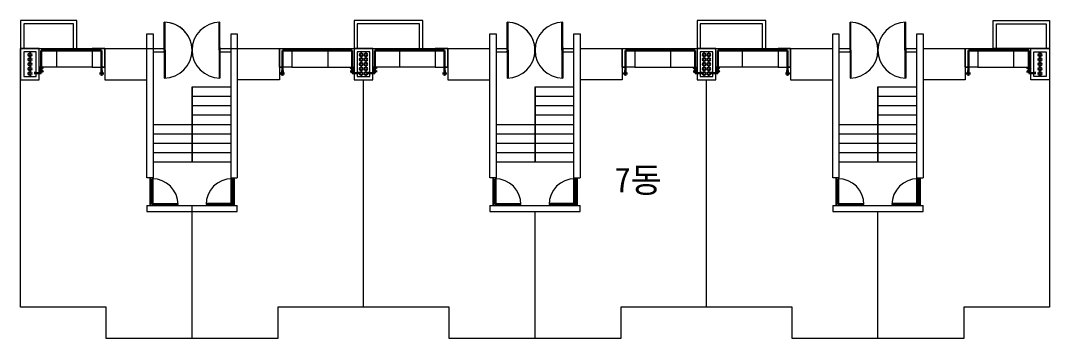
# Model space of a CAD drawing. Header units: millimetres. Extents: x 77978 to 1977917, y -128530 to 383426.
# Drawn here: x 1661795 to 1694795, y 93119 to 103319 of the extents above; entities that cross this region are included whole.
import ezdxf

# ---------------------------------------------------------------- set-up
doc = ezdxf.new("R2010")
doc.units = ezdxf.units.MM
doc.header["$LTSCALE"] = 20
doc.layers.get('0').update_dxf_attribs({"lineweight": 0})
doc.layers.add('TEXT', color=2, linetype='Continuous')
doc.layers.add('급수부품', color=2, linetype='Continuous')
for name, color, linetype, lineweight in [('WID', 6, 'Continuous', 0), ('건축선', 7, 'Continuous', 0), ('급수', 3, 'Continuous', 30)]:
    doc.layers.add(name, color=color, linetype=linetype, lineweight=lineweight)
doc.styles.add('굴림800', font='', dxfattribs={"height": 800})
doc.styles.get('굴림800').set_extended_font_data('GulimChe')

# ---------------------------------------------------------------- blocks, each defined once
blk = doc.blocks.new('A$C701459fe')
at = {"layer": '급수부품'}
for p, q in [((0, -283), (0, 284)), ((0, 233), (460, -232)), ((460, 233), (0, -232)), ((460, -283), (460, 284))]:
    blk.add_line(p, q, dxfattribs=at)

msp = doc.modelspace()

# ---------------------------------------------------------------- linework, layer by layer
for p, q in [((1663495.1, 102419.1), (1663495.1, 103219.1)), ((1674595.1, 102419.1), (1674595.1, 103219.1)), ((1685595.1, 102419.1), (1685595.1, 103219.1)), ((1693095.1, 102419.1), (1693095.1, 103219.1)), ((1665845.1, 102889.1), (1666045.1, 102889.1)), ((1668545.1, 102889.1), (1668745.1, 102889.1)), ((1676845.1, 102889.1), (1677045.1, 102889.1)), ((1679545.1, 102889.1), (1679745.1, 102889.1)), ((1687845.1, 102889.1), (1688045.1, 102889.1)), ((1690545.1, 102889.1), (1690745.1, 102889.1)), ((1661795.1, 102419.1), (1666045.1, 102419.1)), ((1661795.1, 94119.1), (1661795.1, 102419.1)), ((1662395.1, 102419.1), (1664495.1, 102419.1)), ((1662945.1, 102419.1), (1662945.1, 101819.1)), ((1664495.1, 102419.1), (1664495.1, 101419.1)), ((1668545.1, 102419.1), (1676845.1, 102419.1)), ((1670095.1, 102419.1), (1670095.1, 101419.1)), ((1671645.1, 102419.1), (1671645.1, 101819.1)), ((1673945.1, 102419.1), (1673945.1, 101819.1)), ((1675495.1, 102419.1), (1675495.1, 101419.1)), ((1679745.1, 102419.1), (1687845.1, 102419.1)), ((1681095.1, 102419.1), (1681095.1, 101419.1)), ((1682645.1, 102419.1), (1682645.1, 101819.1)), ((1684945.1, 102419.1), (1684945.1, 101819.1)), ((1686495.1, 102419.1), (1686495.1, 101419.1)), ((1690745.1, 102419.1), (1694795.1, 102419.1)), ((1692095.1, 102419.1), (1692095.1, 101419.1)), ((1693645.1, 102419.1), (1693645.1, 101819.1)), ((1694795.1, 102419.1), (1694795.1, 94119.1)), ((1664095.1, 101819.1), (1662395.1, 101819.1)), ((1664495.1, 101819.1), (1664395.1, 101819.1)), ((1670095.1, 101819.1), (1670195.1, 101819.1)), ((1670495.1, 101819.1), (1672495.1, 101819.1)), ((1675095.1, 101819.1), (1673095.1, 101819.1)), ((1675495.1, 101819.1), (1675395.1, 101819.1)), ((1681095.1, 101819.1), (1681195.1, 101819.1)), ((1681495.1, 101819.1), (1683495.1, 101819.1)), ((1686095.1, 101819.1), (1684095.1, 101819.1)), ((1686495.1, 101819.1), (1686395.1, 101819.1)), ((1692095.1, 101819.1), (1692195.1, 101819.1)), ((1692495.1, 101819.1), (1694195.1, 101819.1)), ((1664495.1, 101419.1), (1665845.1, 101419.1)), ((1670095.1, 101419.1), (1668745.1, 101419.1)), ((1672795.1, 94119.1), (1672795.1, 101419.1)), ((1675495.1, 101419.1), (1676845.1, 101419.1)), ((1681095.1, 101419.1), (1679745.1, 101419.1)), ((1683795.1, 94119.1), (1683795.1, 101419.1)), ((1686495.1, 101419.1), (1687845.1, 101419.1)), ((1692095.1, 101419.1), (1690745.1, 101419.1)), ((1667295.1, 98789.1), (1667295.1, 101189.1)), ((1678295.1, 98789.1), (1678295.1, 101189.1)), ((1678295.1, 98789.1), (1678295.1, 101189.1)), ((1689295.1, 98789.1), (1689295.1, 101189.1)), ((1689295.1, 98789.1), (1689295.1, 101189.1)), ((1667295.1, 93119.1), (1667295.1, 97389.1)), ((1678295.1, 93119.1), (1678295.1, 97189.1)), ((1689295.1, 93119.1), (1689295.1, 97189.1)), ((1664545.1, 94119.1), (1661795.1, 94119.1)), ((1664545.1, 93119.1), (1664545.1, 94119.1)), ((1675545.1, 94119.1), (1670045.1, 94119.1)), ((1670045.1, 94119.1), (1670045.1, 93119.1)), ((1675545.1, 93119.1), (1675545.1, 94119.1)), ((1686545.1, 94119.1), (1681045.1, 94119.1)), ((1681045.1, 94119.1), (1681045.1, 93119.1)), ((1686545.1, 93119.1), (1686545.1, 94119.1)), ((1694795.1, 94119.1), (1692045.1, 94119.1)), ((1692045.1, 94119.1), (1692045.1, 93119.1)), ((1670045.1, 93119.1), (1664545.1, 93119.1)), ((1681045.1, 93119.1), (1675545.1, 93119.1)), ((1692045.1, 93119.1), (1686545.1, 93119.1))]:
    msp.add_line(p, q)
at = {"color": 5}
for p, q in [((1672595.1, 102419.1), (1674595.1, 102419.1)), ((1683595.1, 102419.1), (1685595.1, 102419.1))]:
    msp.add_line(p, q, dxfattribs=at)
for points in [[(1663595.1, 103319.1), (1661795.1, 103319.1), (1661795.1, 102419.1), (1663595.1, 102419.1)], [(1674695.1, 103319.1), (1672495.1, 103319.1), (1672495.1, 102419.1), (1674695.1, 102419.1)], [(1685695.1, 103319.1), (1683495.1, 103319.1), (1683495.1, 102419.1), (1685695.1, 102419.1)], [(1692995.1, 103319.1), (1694795.1, 103319.1), (1694795.1, 102419.1), (1692995.1, 102419.1)], [(1663495.1, 103219.1), (1661895.1, 103219.1), (1661895.1, 102419.1), (1663495.1, 102419.1)], [(1674595.1, 103219.1), (1672595.1, 103219.1), (1672595.1, 102419.1), (1674595.1, 102419.1)], [(1685595.1, 103219.1), (1683595.1, 103219.1), (1683595.1, 102419.1), (1685595.1, 102419.1)], [(1693095.1, 103219.1), (1694695.1, 103219.1), (1694695.1, 102419.1), (1693095.1, 102419.1)], [(1661795.1, 101419.1), (1662395.1, 101419.1), (1662395.1, 102419.1), (1661795.1, 102419.1)], [(1661895.1, 101519.1), (1662295.1, 101519.1), (1662295.1, 102319.1), (1661895.1, 102319.1)], [(1664095.1, 101819.1), (1664495.1, 101819.1), (1664495.1, 102419.1), (1664095.1, 102419.1)], [(1670495.1, 101819.1), (1670095.1, 101819.1), (1670095.1, 102419.1), (1670495.1, 102419.1)], [(1672495.1, 101419.1), (1673095.1, 101419.1), (1673095.1, 102419.1), (1672495.1, 102419.1)], [(1672595.1, 101519.1), (1672995.1, 101519.1), (1672995.1, 102319.1), (1672595.1, 102319.1)], [(1675095.1, 101819.1), (1675495.1, 101819.1), (1675495.1, 102419.1), (1675095.1, 102419.1)], [(1681495.1, 101819.1), (1681095.1, 101819.1), (1681095.1, 102419.1), (1681495.1, 102419.1)], [(1683495.1, 101419.1), (1684095.1, 101419.1), (1684095.1, 102419.1), (1683495.1, 102419.1)], [(1683595.1, 101519.1), (1683995.1, 101519.1), (1683995.1, 102319.1), (1683595.1, 102319.1)], [(1686095.1, 101819.1), (1686495.1, 101819.1), (1686495.1, 102419.1), (1686095.1, 102419.1)], [(1692495.1, 101819.1), (1692095.1, 101819.1), (1692095.1, 102419.1), (1692495.1, 102419.1)], [(1694795.1, 101419.1), (1694195.1, 101419.1), (1694195.1, 102419.1), (1694795.1, 102419.1)], [(1694695.1, 101519.1), (1694295.1, 101519.1), (1694295.1, 102319.1), (1694695.1, 102319.1)]]:
    msp.add_lwpolyline(points, close=True)
at = {"layer": 'WID'}
for p, q in [((1666400.1, 102369.1), (1666400.1, 103264.1)), ((1666430.1, 102369.1), (1666430.1, 103263.6)), ((1668160.1, 102369.1), (1668160.1, 103263.6)), ((1668160.1, 102419.1), (1668160.1, 103259.7)), ((1668190.1, 102369.1), (1668190.1, 103264.1)), ((1668190.1, 102369.1), (1668190.1, 103260.3)), ((1677400.1, 102369.1), (1677400.1, 103264.1)), ((1677430.1, 102369.1), (1677430.1, 103263.6)), ((1679160.1, 102369.1), (1679160.1, 103263.6)), ((1679160.1, 102419.1), (1679160.1, 103259.7)), ((1679190.1, 102369.1), (1679190.1, 103264.1)), ((1679190.1, 102369.1), (1679190.1, 103260.3)), ((1688400.1, 102369.1), (1688400.1, 103264.1)), ((1688430.1, 102369.1), (1688430.1, 103263.6)), ((1690160.1, 102369.1), (1690160.1, 103263.6)), ((1690160.1, 102419.1), (1690160.1, 103259.7)), ((1690190.1, 102369.1), (1690190.1, 103264.1)), ((1690190.1, 102369.1), (1690190.1, 103260.3)), ((1666045.1, 102419.1), (1666430.1, 102419.1)), ((1666045.1, 102319.1), (1666430.1, 102319.1)), ((1666375.1, 102419.1), (1666400.1, 102419.1)), ((1666400.1, 102319.1), (1666375.1, 102319.1)), ((1666375.1, 102319.1), (1666400.1, 102319.1)), ((1666400.1, 102419.1), (1666400.1, 102319.1)), ((1666430.1, 102419.1), (1666400.1, 102419.1)), ((1666430.1, 102369.1), (1666400.1, 102369.1)), ((1666400.1, 102369.1), (1666400.1, 101474.1)), ((1666430.1, 102319.1), (1666400.1, 102319.1)), ((1666430.1, 102369.1), (1666430.1, 101474.6)), ((1668160.1, 102419.1), (1668545.1, 102419.1)), ((1668190.1, 102419.1), (1668160.1, 102419.1)), ((1668160.1, 102369.1), (1668190.1, 102369.1)), ((1668160.1, 102369.1), (1668160.1, 101474.6)), ((1668160.1, 102369.1), (1668190.1, 102369.1)), ((1668160.1, 102319.1), (1668545.1, 102319.1)), ((1668160.1, 102319.1), (1668190.1, 102319.1)), ((1668190.1, 102419.1), (1668190.1, 102319.1)), ((1668215.1, 102419.1), (1668190.1, 102419.1)), ((1668190.1, 102419.1), (1668190.1, 102319.1)), ((1668190.1, 102369.1), (1668190.1, 101474.1)), ((1668190.1, 102319.1), (1668215.1, 102319.1)), ((1677045.1, 102419.1), (1677430.1, 102419.1)), ((1677045.1, 102319.1), (1677430.1, 102319.1)), ((1677375.1, 102419.1), (1677400.1, 102419.1)), ((1677400.1, 102319.1), (1677375.1, 102319.1)), ((1677375.1, 102319.1), (1677400.1, 102319.1)), ((1677400.1, 102419.1), (1677400.1, 102319.1)), ((1677430.1, 102419.1), (1677400.1, 102419.1)), ((1677430.1, 102369.1), (1677400.1, 102369.1)), ((1677400.1, 102369.1), (1677400.1, 101474.1)), ((1677430.1, 102319.1), (1677400.1, 102319.1)), ((1677430.1, 102369.1), (1677430.1, 101474.6)), ((1679160.1, 102419.1), (1679545.1, 102419.1)), ((1679190.1, 102419.1), (1679160.1, 102419.1)), ((1679160.1, 102369.1), (1679190.1, 102369.1)), ((1679160.1, 102369.1), (1679160.1, 101474.6)), ((1679160.1, 102369.1), (1679190.1, 102369.1)), ((1679160.1, 102319.1), (1679545.1, 102319.1)), ((1679160.1, 102319.1), (1679190.1, 102319.1)), ((1679190.1, 102419.1), (1679190.1, 102319.1)), ((1679215.1, 102419.1), (1679190.1, 102419.1)), ((1679190.1, 102419.1), (1679190.1, 102319.1)), ((1679190.1, 102369.1), (1679190.1, 101474.1)), ((1679190.1, 102319.1), (1679215.1, 102319.1)), ((1688045.1, 102419.1), (1688430.1, 102419.1)), ((1688045.1, 102319.1), (1688430.1, 102319.1)), ((1688375.1, 102419.1), (1688400.1, 102419.1)), ((1688400.1, 102319.1), (1688375.1, 102319.1)), ((1688375.1, 102319.1), (1688400.1, 102319.1)), ((1688400.1, 102419.1), (1688400.1, 102319.1)), ((1688430.1, 102419.1), (1688400.1, 102419.1)), ((1688430.1, 102369.1), (1688400.1, 102369.1)), ((1688400.1, 102369.1), (1688400.1, 101474.1)), ((1688430.1, 102319.1), (1688400.1, 102319.1)), ((1688430.1, 102369.1), (1688430.1, 101474.6)), ((1690160.1, 102419.1), (1690545.1, 102419.1)), ((1690190.1, 102419.1), (1690160.1, 102419.1)), ((1690160.1, 102369.1), (1690190.1, 102369.1)), ((1690160.1, 102369.1), (1690160.1, 101474.6)), ((1690160.1, 102369.1), (1690190.1, 102369.1)), ((1690160.1, 102319.1), (1690545.1, 102319.1)), ((1690160.1, 102319.1), (1690190.1, 102319.1)), ((1690190.1, 102419.1), (1690190.1, 102319.1)), ((1690215.1, 102419.1), (1690190.1, 102419.1)), ((1690190.1, 102419.1), (1690190.1, 102319.1)), ((1690190.1, 102369.1), (1690190.1, 101474.1)), ((1690190.1, 102319.1), (1690215.1, 102319.1)), ((1666045.1, 98269.1), (1665945.1, 98269.1)), ((1665945.1, 98269.1), (1665945.1, 98244.1)), ((1666045.1, 98269.1), (1665945.1, 98269.1)), ((1665945.1, 98244.1), (1665945.1, 97444.1)), ((1665945.1, 98244.1), (1665975.6, 98244.1)), ((1665975.6, 98244.1), (1665975.6, 97434.1)), ((1665975.6, 98244.1), (1665975.6, 98224.1)), ((1665975.6, 98224.1), (1666015.6, 98224.1)), ((1666015.6, 98244.1), (1666045.1, 98244.1)), ((1666015.6, 98244.1), (1666015.6, 97414.1)), ((1666045.1, 98244.1), (1666045.1, 98269.1)), ((1666045.1, 97414.1), (1666045.1, 98244.1)), ((1668545.1, 98269.1), (1668645.1, 98269.1)), ((1668545.1, 98269.1), (1668645.1, 98269.1)), ((1668545.1, 98269.1), (1668645.1, 98269.1)), ((1668545.1, 98244.1), (1668545.1, 98269.1)), ((1668545.1, 98269.1), (1668645.1, 98269.1)), ((1668574.5, 98244.1), (1668545.1, 98244.1)), ((1668545.1, 97414.1), (1668545.1, 98244.1)), ((1668574.5, 98244.1), (1668574.5, 97414.1)), ((1668614.5, 98224.1), (1668574.5, 98224.1)), ((1668614.5, 98244.1), (1668614.5, 97434.1)), ((1668645.1, 98244.1), (1668614.5, 98244.1)), ((1668614.5, 98244.1), (1668614.5, 98224.1)), ((1668645.1, 98269.1), (1668645.1, 98244.1)), ((1668645.1, 98244.1), (1668645.1, 97444.1)), ((1677045.1, 98269.1), (1676945.1, 98269.1)), ((1676945.1, 98269.1), (1676945.1, 98244.1)), ((1677045.1, 98269.1), (1676945.1, 98269.1)), ((1676945.1, 98244.1), (1676945.1, 97444.1)), ((1676945.1, 98244.1), (1676975.6, 98244.1)), ((1676975.6, 98244.1), (1676975.6, 97434.1)), ((1676975.6, 98244.1), (1676975.6, 98224.1)), ((1676975.6, 98224.1), (1677015.6, 98224.1)), ((1677015.6, 98244.1), (1677045.1, 98244.1)), ((1677015.6, 98244.1), (1677015.6, 97414.1)), ((1677045.1, 98244.1), (1677045.1, 98269.1)), ((1677045.1, 97414.1), (1677045.1, 98244.1)), ((1679545.1, 98269.1), (1679645.1, 98269.1)), ((1679545.1, 98269.1), (1679645.1, 98269.1)), ((1679545.1, 98269.1), (1679645.1, 98269.1)), ((1679545.1, 98244.1), (1679545.1, 98269.1)), ((1679545.1, 98269.1), (1679645.1, 98269.1)), ((1679574.5, 98244.1), (1679545.1, 98244.1)), ((1679545.1, 97414.1), (1679545.1, 98244.1)), ((1679574.5, 98244.1), (1679574.5, 97414.1)), ((1679614.5, 98224.1), (1679574.5, 98224.1)), ((1679614.5, 98244.1), (1679614.5, 97434.1)), ((1679645.1, 98244.1), (1679614.5, 98244.1)), ((1679614.5, 98244.1), (1679614.5, 98224.1)), ((1679645.1, 98269.1), (1679645.1, 98244.1)), ((1679645.1, 98244.1), (1679645.1, 97444.1)), ((1688045.1, 98269.1), (1687945.1, 98269.1)), ((1687945.1, 98269.1), (1687945.1, 98244.1)), ((1688045.1, 98269.1), (1687945.1, 98269.1)), ((1687945.1, 98244.1), (1687945.1, 97444.1)), ((1687945.1, 98244.1), (1687975.6, 98244.1)), ((1687975.6, 98244.1), (1687975.6, 97434.1)), ((1687975.6, 98244.1), (1687975.6, 98224.1)), ((1687975.6, 98224.1), (1688015.6, 98224.1)), ((1688015.6, 98244.1), (1688045.1, 98244.1)), ((1688015.6, 98244.1), (1688015.6, 97414.1)), ((1688045.1, 98244.1), (1688045.1, 98269.1)), ((1688045.1, 97414.1), (1688045.1, 98244.1)), ((1690545.1, 98269.1), (1690645.1, 98269.1)), ((1690545.1, 98269.1), (1690645.1, 98269.1)), ((1690545.1, 98269.1), (1690645.1, 98269.1)), ((1690545.1, 98244.1), (1690545.1, 98269.1)), ((1690545.1, 98269.1), (1690645.1, 98269.1)), ((1690574.5, 98244.1), (1690545.1, 98244.1)), ((1690545.1, 97414.1), (1690545.1, 98244.1)), ((1690574.5, 98244.1), (1690574.5, 97414.1)), ((1690614.5, 98224.1), (1690574.5, 98224.1)), ((1690614.5, 98244.1), (1690614.5, 97434.1)), ((1690645.1, 98244.1), (1690614.5, 98244.1)), ((1690614.5, 98244.1), (1690614.5, 98224.1)), ((1690645.1, 98269.1), (1690645.1, 98244.1)), ((1690645.1, 98244.1), (1690645.1, 97444.1)), ((1665945.1, 97444.1), (1665945.1, 97414.1)), ((1665945.1, 97414.1), (1665945.1, 97389.1)), ((1665975.6, 97414.1), (1665945.1, 97414.1)), ((1665945.1, 97389.1), (1666045.1, 97389.1)), ((1665975.6, 97434.1), (1665975.6, 97414.1)), ((1666015.6, 97434.1), (1665975.6, 97434.1)), ((1666015.6, 97414.1), (1666045.1, 97414.1)), ((1666045.1, 97444.1), (1666845, 97444.1)), ((1666045.1, 97414.1), (1666845.6, 97414.1)), ((1666045.1, 97389.1), (1666045.1, 97414.1)), ((1668545.1, 97414.1), (1667744.5, 97414.1)), ((1668545.1, 97444.1), (1667745.1, 97444.1)), ((1668545.1, 97389.1), (1668545.1, 97414.1)), ((1668574.5, 97414.1), (1668545.1, 97414.1)), ((1668645.1, 97389.1), (1668545.1, 97389.1)), ((1668574.5, 97434.1), (1668614.5, 97434.1)), ((1668614.5, 97434.1), (1668614.5, 97414.1)), ((1668614.5, 97414.1), (1668645.1, 97414.1)), ((1668645.1, 97444.1), (1668645.1, 97414.1)), ((1668645.1, 97414.1), (1668645.1, 97389.1)), ((1676945.1, 97444.1), (1676945.1, 97414.1)), ((1676945.1, 97414.1), (1676945.1, 97389.1)), ((1676975.6, 97414.1), (1676945.1, 97414.1)), ((1676945.1, 97389.1), (1677045.1, 97389.1)), ((1676975.6, 97434.1), (1676975.6, 97414.1)), ((1677015.6, 97434.1), (1676975.6, 97434.1)), ((1677015.6, 97414.1), (1677045.1, 97414.1)), ((1677045.1, 97444.1), (1677845, 97444.1)), ((1677045.1, 97414.1), (1677845.6, 97414.1)), ((1677045.1, 97389.1), (1677045.1, 97414.1)), ((1679545.1, 97414.1), (1678744.5, 97414.1)), ((1679545.1, 97444.1), (1678745.1, 97444.1)), ((1679545.1, 97389.1), (1679545.1, 97414.1)), ((1679574.5, 97414.1), (1679545.1, 97414.1)), ((1679645.1, 97389.1), (1679545.1, 97389.1)), ((1679574.5, 97434.1), (1679614.5, 97434.1)), ((1679614.5, 97434.1), (1679614.5, 97414.1)), ((1679614.5, 97414.1), (1679645.1, 97414.1)), ((1679645.1, 97444.1), (1679645.1, 97414.1)), ((1679645.1, 97414.1), (1679645.1, 97389.1)), ((1687945.1, 97444.1), (1687945.1, 97414.1)), ((1687945.1, 97414.1), (1687945.1, 97389.1)), ((1687975.6, 97414.1), (1687945.1, 97414.1)), ((1687945.1, 97389.1), (1688045.1, 97389.1)), ((1687975.6, 97434.1), (1687975.6, 97414.1)), ((1688015.6, 97434.1), (1687975.6, 97434.1)), ((1688015.6, 97414.1), (1688045.1, 97414.1)), ((1688045.1, 97444.1), (1688845, 97444.1)), ((1688045.1, 97414.1), (1688845.6, 97414.1)), ((1688045.1, 97389.1), (1688045.1, 97414.1)), ((1690545.1, 97414.1), (1689744.5, 97414.1)), ((1690545.1, 97444.1), (1689745.1, 97444.1)), ((1690545.1, 97389.1), (1690545.1, 97414.1)), ((1690574.5, 97414.1), (1690545.1, 97414.1)), ((1690645.1, 97389.1), (1690545.1, 97389.1)), ((1690574.5, 97434.1), (1690614.5, 97434.1)), ((1690614.5, 97434.1), (1690614.5, 97414.1)), ((1690614.5, 97414.1), (1690645.1, 97414.1)), ((1690645.1, 97444.1), (1690645.1, 97414.1)), ((1690645.1, 97414.1), (1690645.1, 97389.1))]:
    msp.add_line(p, q, dxfattribs=at)
for centre, radius, start, end in [((1666400.1, 102369.1), 895, 356.79745, 90), ((1666400.1, 102369.1), 895, 270, 90), ((1668190.1, 102369.1), 895, 90, 270), ((1677400.1, 102369.1), 895, 356.79745, 90), ((1677400.1, 102369.1), 895, 270, 90), ((1679190.1, 102369.1), 895, 90, 270), ((1688400.1, 102369.1), 895, 356.79745, 90), ((1688400.1, 102369.1), 895, 270, 90), ((1690190.1, 102369.1), 895, 90, 270), ((1666015.6, 97414.1), 830, 0, 90), ((1668574.5, 97414.1), 830, 90, 180), ((1677015.6, 97414.1), 830, 0, 90), ((1679574.5, 97414.1), 830, 90, 180), ((1688015.6, 97414.1), 830, 0, 90), ((1690574.5, 97414.1), 830, 90, 180)]:
    msp.add_arc(centre, radius, start, end, dxfattribs=at)
at = {"layer": '건축선'}
for p, q in [((1666045.1, 102889.1), (1666045.1, 98269.1)), ((1668545.1, 98269.1), (1668545.1, 102889.1)), ((1677045.1, 102889.1), (1677045.1, 98269.1)), ((1679545.1, 98269.1), (1679545.1, 102889.1)), ((1688045.1, 102889.1), (1688045.1, 98269.1)), ((1690545.1, 98269.1), (1690545.1, 102889.1)), ((1667295.1, 101189.1), (1668545.1, 101189.1)), ((1667295.1, 101189.1), (1667295.1, 98789.1)), ((1678295.1, 101189.1), (1679545.1, 101189.1)), ((1678295.1, 101189.1), (1678295.1, 98789.1)), ((1689295.1, 101189.1), (1690545.1, 101189.1)), ((1689295.1, 101189.1), (1689295.1, 98789.1)), ((1667295.1, 100889.1), (1668545.1, 100889.1)), ((1678295.1, 100889.1), (1679545.1, 100889.1)), ((1689295.1, 100889.1), (1690545.1, 100889.1)), ((1667295.1, 100589.1), (1668545.1, 100589.1)), ((1678295.1, 100589.1), (1679545.1, 100589.1)), ((1689295.1, 100589.1), (1690545.1, 100589.1)), ((1667295.1, 100289.1), (1668545.1, 100289.1)), ((1678295.1, 100289.1), (1679545.1, 100289.1)), ((1689295.1, 100289.1), (1690545.1, 100289.1)), ((1666045.1, 99989.1), (1668545.1, 99989.1)), ((1666045.1, 99689.1), (1668545.1, 99689.1)), ((1677045.1, 99989.1), (1679545.1, 99989.1)), ((1677045.1, 99689.1), (1679545.1, 99689.1)), ((1688045.1, 99989.1), (1690545.1, 99989.1)), ((1688045.1, 99689.1), (1690545.1, 99689.1)), ((1666045.1, 99389.1), (1668545.1, 99389.1)), ((1677045.1, 99389.1), (1679545.1, 99389.1)), ((1688045.1, 99389.1), (1690545.1, 99389.1)), ((1666045.1, 99089.1), (1668545.1, 99089.1)), ((1677045.1, 99089.1), (1679545.1, 99089.1)), ((1688045.1, 99089.1), (1690545.1, 99089.1)), ((1666045.1, 98789.1), (1668545.1, 98789.1)), ((1677045.1, 98789.1), (1679545.1, 98789.1)), ((1688045.1, 98789.1), (1690545.1, 98789.1)), ((1666045.1, 98269.1), (1665845.1, 98269.1)), ((1666045.1, 98269.1), (1665845.1, 98269.1)), ((1668545.1, 98269.1), (1668745.1, 98269.1)), ((1668545.1, 98269.1), (1668745.1, 98269.1)), ((1677045.1, 98269.1), (1676845.1, 98269.1)), ((1677045.1, 98269.1), (1676845.1, 98269.1)), ((1679545.1, 98269.1), (1679745.1, 98269.1)), ((1679545.1, 98269.1), (1679745.1, 98269.1)), ((1688045.1, 98269.1), (1687845.1, 98269.1)), ((1688045.1, 98269.1), (1687845.1, 98269.1)), ((1690545.1, 98269.1), (1690745.1, 98269.1)), ((1690545.1, 98269.1), (1690745.1, 98269.1)), ((1665845.1, 97389.1), (1665845.1, 97189.1)), ((1665845.1, 97389.1), (1668745.1, 97389.1)), ((1668745.1, 97189.1), (1668745.1, 97389.1)), ((1676845.1, 97389.1), (1676845.1, 97189.1)), ((1676845.1, 97389.1), (1679745.1, 97389.1)), ((1679745.1, 97189.1), (1679745.1, 97389.1)), ((1687845.1, 97389.1), (1687845.1, 97189.1)), ((1687845.1, 97389.1), (1690745.1, 97389.1)), ((1690745.1, 97189.1), (1690745.1, 97389.1)), ((1665845.1, 97189.1), (1667295.1, 97189.1)), ((1667295.1, 97189.1), (1668745.1, 97189.1)), ((1676845.1, 97189.1), (1678295.1, 97189.1)), ((1678295.1, 97189.1), (1679745.1, 97189.1)), ((1687845.1, 97189.1), (1689295.1, 97189.1)), ((1689295.1, 97189.1), (1690745.1, 97189.1))]:
    msp.add_line(p, q, dxfattribs=at)
for points in [[(1665845.1, 98269.1), (1665845.1, 102889.1)], [(1668745.1, 102889.1), (1668745.1, 102629.1), (1668745.1, 98269.1)], [(1676845.1, 98269.1), (1676845.1, 102889.1)], [(1679745.1, 102889.1), (1679745.1, 102629.1), (1679745.1, 98269.1)], [(1687845.1, 98269.1), (1687845.1, 102889.1)], [(1690745.1, 102889.1), (1690745.1, 102629.1), (1690745.1, 98269.1)]]:
    msp.add_lwpolyline(points, dxfattribs=at)
at = {"layer": '급수'}
for p, q in [((1662455.1, 101807.1), (1662455.1, 102359.1)), ((1662455.1, 102359.1), (1664395.3, 102359.1)), ((1664395.3, 102359.1), (1664395, 101689.1)), ((1670194.9, 102359.1), (1670195.1, 101689.1)), ((1672435.1, 102359.1), (1670194.9, 102359.1)), ((1672435.1, 101807.1), (1672435.1, 102359.1)), ((1673155.1, 101807.1), (1673155.1, 102359.1)), ((1673155.1, 102359.1), (1675395.3, 102359.1)), ((1675395.3, 102359.1), (1675395, 101689.1)), ((1681194.9, 102359.1), (1681195.1, 101689.1)), ((1683435.1, 102359.1), (1681194.9, 102359.1)), ((1683435.1, 101807.1), (1683435.1, 102359.1)), ((1684155.1, 101807.1), (1684155.1, 102359.1)), ((1684155.1, 102359.1), (1686395.3, 102359.1)), ((1686395.3, 102359.1), (1686395, 101689.1)), ((1692194.9, 102359.1), (1692195.1, 101689.1)), ((1694135.1, 102359.1), (1692194.9, 102359.1)), ((1694135.1, 101807.1), (1694135.1, 102359.1)), ((1662455.1, 101748.2), (1662455.1, 101748.6)), ((1662455.1, 101636.6), (1662455.1, 101689.7)), ((1672435.1, 101636.6), (1672435.1, 101689.7)), ((1673155.1, 101636.6), (1673155.1, 101689.7)), ((1683435.1, 101636.6), (1683435.1, 101689.7)), ((1684155.1, 101636.6), (1684155.1, 101689.7)), ((1694135.1, 101748.2), (1694135.1, 101748.6)), ((1694135.1, 101636.6), (1694135.1, 101689.7)), ((1662455.1, 101636.6), (1662265.4, 101636.6)), ((1672435.1, 101636.6), (1672624.7, 101636.6)), ((1673155.1, 101636.6), (1672965.4, 101636.6)), ((1683435.1, 101636.6), (1683624.7, 101636.6)), ((1684155.1, 101636.6), (1683965.4, 101636.6)), ((1694135.1, 101636.6), (1694324.7, 101636.6))]:
    msp.add_line(p, q, dxfattribs=at)
at = {"layer": '급수', "color": 2}
for p, q in [((1662265.5, 101676.6), (1662265.4, 101596.6)), ((1664435.1, 101689.1), (1664355.1, 101689.1)), ((1664395.1, 101689.1), (1664395.1, 101619.1)), ((1670155.1, 101689.1), (1670235.1, 101689.1)), ((1670195.1, 101689.1), (1670195.1, 101619.1)), ((1672624.7, 101676.6), (1672624.7, 101596.6)), ((1672965.5, 101676.6), (1672965.4, 101596.6)), ((1675435.1, 101689.1), (1675355.1, 101689.1)), ((1675395.1, 101689.1), (1675395.1, 101619.1)), ((1681155.1, 101689.1), (1681235.1, 101689.1)), ((1681195.1, 101689.1), (1681195.1, 101619.1)), ((1683624.7, 101676.6), (1683624.7, 101596.6)), ((1683965.5, 101676.6), (1683965.4, 101596.6)), ((1686435.1, 101689.1), (1686355.1, 101689.1)), ((1686395.1, 101689.1), (1686395.1, 101619.1)), ((1692155.1, 101689.1), (1692235.1, 101689.1)), ((1692195.1, 101689.1), (1692195.1, 101619.1)), ((1694324.7, 101676.6), (1694324.7, 101596.6)), ((1664395, 101619.1), (1664395.1, 101619.1)), ((1670195.1, 101619.1), (1670195.1, 101619.1)), ((1675395, 101619.1), (1675395.1, 101619.1)), ((1681195.1, 101619.1), (1681195.1, 101619.1)), ((1686395, 101619.1), (1686395.1, 101619.1)), ((1692195.1, 101619.1), (1692195.1, 101619.1))]:
    msp.add_line(p, q, dxfattribs=at)
at = {"layer": '급수'}
for centre in [(1662095.1, 102219.1), (1662095.1, 102069.1), (1672720.1, 102219.1), (1672720.1, 102069.1), (1672870.1, 102219.1), (1672870.1, 102069.1), (1683720.1, 102219.1), (1683720.1, 102069.1), (1683870.1, 102219.1), (1683870.1, 102069.1), (1694495.1, 102219.1), (1694495.1, 102069.1), (1662095.1, 101919.1), (1662095.1, 101769.1), (1662095.1, 101619.1), (1672720.1, 101919.1), (1672720.1, 101769.1), (1672720.1, 101619.1), (1672870.1, 101919.1), (1672870.1, 101769.1), (1672870.1, 101619.1), (1683720.1, 101919.1), (1683720.1, 101769.1), (1683720.1, 101619.1), (1683870.1, 101919.1), (1683870.1, 101769.1), (1683870.1, 101619.1), (1694495.1, 101919.1), (1694495.1, 101769.1), (1694495.1, 101619.1)]:
    msp.add_circle(centre, 50, dxfattribs=at)
at = {"layer": '급수', "color": 2}
for centre, start, end in [((1664395, 101619.1), 125.97955, 53.97955), ((1670195.1, 101619.1), 126.02045, 54.02045), ((1675395, 101619.1), 125.97955, 53.97955), ((1681195.1, 101619.1), 126.02045, 54.02045), ((1686395, 101619.1), 125.97955, 53.97955), ((1692195.1, 101619.1), 126.02045, 54.02045)]:
    msp.add_arc(centre, 40, start, end, dxfattribs=at)

# ---------------------------------------------------------------- block references
at = {"layer": '급수부품', "yscale": 0.255000000187131, "zscale": 0.255000000187131}
for p, xscale, rotation in [((1662455.1, 101807.1), -0.255000000187131, 90.01309550461731), ((1672435.1, 101807.1), 0.255000000187131, 269.9869044953826), ((1673155.1, 101807.1), -0.255000000187131, 90.01309550461731), ((1683435.1, 101807.1), 0.255000000187131, 269.9869044953826), ((1684155.1, 101807.1), -0.255000000187131, 90.01309550461731), ((1694135.1, 101807.1), 0.255000000187131, 269.9869044953826)]:
    msp.add_blockref('A$C701459fe', p, dxfattribs=dict(at, xscale=xscale, rotation=rotation))

# ---------------------------------------------------------------- texts
at = {"layer": 'TEXT', "insert": (1680845.4, 98604.2), "char_height": 800, "width": 2446.681, "attachment_point": 1, "style": '굴림800'}
msp.add_mtext('7동', dxfattribs=at)

doc.saveas('drawing.dxf')
